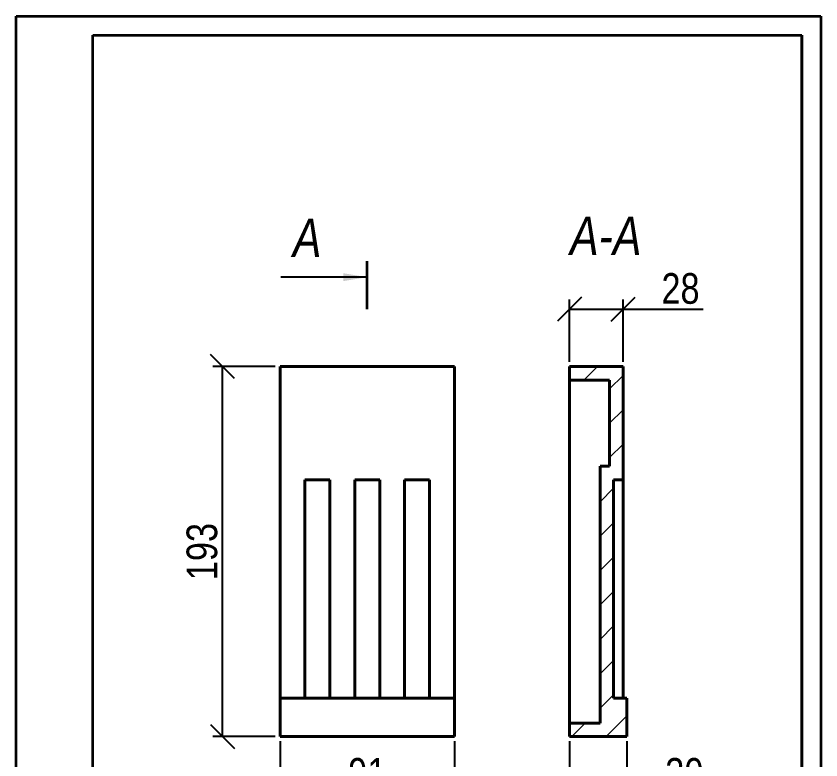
# Model space of a CAD drawing. Header units: millimetres. Extents: x 0 to 420, y 0 to 594.
# Drawn here: x 0 to 420, y 205.9 to 594 of the extents above; entities that cross this region are included whole.
import ezdxf

# ---------------------------------------------------------------- set-up
doc = ezdxf.new("R2010")
doc.units = ezdxf.units.MM
doc.layers.get('0').update_dxf_attribs({"lineweight": 35})
doc.layers.add('архио', color=252, linetype='Continuous', lineweight=40)
doc.layers.add('Размеры', color=5, linetype='Continuous', lineweight=9)
doc.styles.get("Standard").update_dxf_attribs({"font": 'ARIALI.TTF', "width": 0.8})
doc.styles.add('Размер', font='ARIAL.TTF', dxfattribs={"width": 0.8})
doc.dimstyles.new('M 1-1_h36_(M 1-2)', dxfattribs={"dimscale": 0.5, "dimtxt": 32, "dimasz": 25, "dimexe": 10, "dimexo": 5, "dimgap": 5, "dimtad": 1, "dimdec": 0, "dimtxsty": 'Размер', "dimblk": 'OBLIQUE', "dimcen": 2.5, "dimadec": 0, "dimazin": 0, "dimtfac": 1, "dimtdec": 0, "dimtmove": 0, "dimatfit": 3, "dimfxl": 0, "dimarcsym": 0})

# ---------------------------------------------------------------- blocks, each defined once
blk = doc.blocks.new('A$C49AA496E')
for p, q in [((0, 0), (0, 297)), ((0, 297), (210, 297)), ((210, 297), (210, 0)), ((20, 5), (20, 292)), ((20, 292), (205, 292)), ((205, 292), (205, 5))]:
    blk.add_line(p, q)
blk = doc.blocks.new('_Oblique')
at = {"color": 0, "linetype": 'ByBlock', "lineweight": -2}
blk.add_line((-0.5, -0.5), (0.5, 0.5), dxfattribs=at)
blk = doc.blocks.new('*D3')
at = {"layer": 'Defpoints', "color": 0}
for p in [(137.74, 218.13), (228.74, 218.13), (228.74, 188.13)]:
    blk.add_point(p, dxfattribs=at)
at = {"layer": 'Размеры', "color": 0, "lineweight": -2}
for p, q in [((137.74, 215.63), (137.74, 183.13)), ((228.74, 215.63), (228.74, 183.13)), ((137.74, 188.13), (228.74, 188.13))]:
    blk.add_line(p, q, dxfattribs=at)
at = {"layer": 'Размеры', "color": 0, "lineweight": -2, "xscale": 12.5, "yscale": 12.5, "zscale": 12.5, "rotation": 180}
blk.add_blockref('_Oblique', (137.74, 188.13), dxfattribs=at)
at = {"layer": 'Размеры', "color": 0, "lineweight": -2, "xscale": 12.5, "yscale": 12.5, "zscale": 12.5}
blk.add_blockref('_Oblique', (228.74, 188.13), dxfattribs=at)
at = {"layer": 'Размеры', "color": 0, "insert": (183.24, 198.8), "char_height": 16, "attachment_point": 5, "style": 'Размер'}
blk.add_mtext('91', dxfattribs=at)
blk = doc.blocks.new('*D4')
at = {"layer": 'Defpoints', "color": 0}
for p in [(107.74, 411.13), (137.74, 411.13), (137.74, 218.13)]:
    blk.add_point(p, dxfattribs=at)
at = {"layer": 'Размеры', "color": 0, "lineweight": -2}
for p, q in [((135.24, 411.13), (102.74, 411.13)), ((107.74, 218.13), (107.74, 411.13)), ((135.24, 218.13), (102.74, 218.13))]:
    blk.add_line(p, q, dxfattribs=at)
at = {"layer": 'Размеры', "color": 0, "lineweight": -2, "xscale": 12.5, "yscale": 12.5, "zscale": 12.5}
for p, rotation in [((107.74, 411.13), 90), ((107.74, 218.13), 270)]:
    blk.add_blockref('_Oblique', p, dxfattribs=dict(at, rotation=rotation))
at = {"layer": 'Размеры', "color": 0, "insert": (97.06, 314.63), "char_height": 16, "attachment_point": 5, "rotation": 90, "style": 'Размер'}
blk.add_mtext('193', dxfattribs=at)
blk = doc.blocks.new('*D5')
at = {"layer": 'Defpoints', "color": 0}
for p in [(316.74, 441.13), (288.74, 411.13), (316.74, 411.13)]:
    blk.add_point(p, dxfattribs=at)
at = {"layer": 'Размеры', "color": 0, "lineweight": -2}
for p, q in [((288.74, 413.63), (288.74, 446.13)), ((316.74, 413.63), (316.74, 446.13)), ((288.74, 441.13), (316.74, 441.13)), ((316.74, 441.13), (358.53, 441.13))]:
    blk.add_line(p, q, dxfattribs=at)
at = {"layer": 'Размеры', "color": 0, "lineweight": -2, "xscale": 12.5, "yscale": 12.5, "zscale": 12.5, "rotation": 180}
blk.add_blockref('_Oblique', (288.74, 441.13), dxfattribs=at)
at = {"layer": 'Размеры', "color": 0, "lineweight": -2, "xscale": 12.5, "yscale": 12.5, "zscale": 12.5}
blk.add_blockref('_Oblique', (316.74, 441.13), dxfattribs=at)
at = {"layer": 'Размеры', "color": 0, "insert": (346.74, 451.8), "char_height": 16, "attachment_point": 5, "style": 'Размер'}
blk.add_mtext('28', dxfattribs=at)
blk = doc.blocks.new('*D6')
at = {"layer": 'Defpoints', "color": 0}
for p in [(288.74, 218.13), (318.74, 218.13), (318.74, 188.13)]:
    blk.add_point(p, dxfattribs=at)
at = {"layer": 'Размеры', "color": 0, "lineweight": -2}
for p, q in [((288.74, 215.63), (288.74, 183.13)), ((318.74, 215.63), (318.74, 183.13)), ((288.74, 188.13), (318.74, 188.13)), ((318.74, 188.13), (360.38, 188.13))]:
    blk.add_line(p, q, dxfattribs=at)
at = {"layer": 'Размеры', "color": 0, "lineweight": -2, "xscale": 12.5, "yscale": 12.5, "zscale": 12.5, "rotation": 180}
blk.add_blockref('_Oblique', (288.74, 188.13), dxfattribs=at)
at = {"layer": 'Размеры', "color": 0, "lineweight": -2, "xscale": 12.5, "yscale": 12.5, "zscale": 12.5}
blk.add_blockref('_Oblique', (318.74, 188.13), dxfattribs=at)
at = {"layer": 'Размеры', "color": 0, "insert": (348.74, 198.8), "char_height": 16, "attachment_point": 5, "style": 'Размер'}
blk.add_mtext('30', dxfattribs=at)

msp = doc.modelspace()

# ---------------------------------------------------------------- hatches: boundary and pattern name
at = {"layer": 'Размеры', "ltscale": 100}
h = msp.add_hatch(dxfattribs=at)
h.set_pattern_fill('ANSI31', color=256, scale=4, style=0)
h.paths.add_polyline_path([(316.74, 411.13), (288.74, 411.13), (288.74, 404.13), (309.74, 404.13), (309.74, 359.13), (304.74, 359.13), (304.74, 225.13), (288.74, 225.13), (288.74, 218.13), (318.74, 218.13), (318.74, 238.13), (311.74, 238.13), (311.74, 352.13), (316.74, 352.13)])

# ---------------------------------------------------------------- linework, layer by layer
msp.add_line((183.24, 441.13), (183.24, 466.13))
msp.add_lwpolyline([(410, 40), (410, 584)])
msp.add_lwpolyline([(410, 40), (410, 584)])
at = {"layer": 'архио'}
for p, q in [((137.74, 411.13), (228.74, 411.13)), ((137.74, 238.13), (137.74, 411.13)), ((228.74, 238.13), (228.74, 411.13)), ((288.74, 411.13), (288.74, 404.13)), ((316.74, 411.13), (288.74, 411.13)), ((316.74, 352.13), (316.74, 411.13)), ((288.74, 225.13), (288.74, 404.13)), ((288.74, 404.13), (309.74, 404.13)), ((309.74, 404.13), (309.74, 359.13)), ((304.74, 359.13), (304.74, 225.13)), ((309.74, 359.13), (304.74, 359.13)), ((150.74, 352.13), (150.74, 238.13)), ((163.74, 352.13), (150.74, 352.13)), ((163.74, 238.13), (163.74, 352.13)), ((176.74, 352.13), (189.74, 352.13)), ((176.74, 352.13), (176.74, 238.13)), ((189.74, 352.13), (189.74, 238.13)), ((202.74, 352.13), (215.74, 352.13)), ((202.74, 238.13), (202.74, 352.13)), ((215.74, 352.13), (215.74, 238.13)), ((311.74, 352.13), (316.74, 352.13)), ((311.74, 238.13), (311.74, 352.13)), ((316.74, 352.13), (316.74, 238.13)), ((228.74, 238.13), (137.74, 238.13)), ((137.74, 218.13), (137.74, 238.13)), ((228.74, 218.13), (228.74, 238.13)), ((318.74, 238.13), (311.74, 238.13)), ((318.74, 218.13), (318.74, 238.13)), ((288.74, 225.13), (288.74, 218.13)), ((304.74, 225.13), (288.74, 225.13)), ((228.74, 218.13), (137.74, 218.13)), ((288.74, 218.13), (318.74, 218.13))]:
    msp.add_line(p, q, dxfattribs=at)

# ---------------------------------------------------------------- block references
at = {"xscale": 2, "yscale": 2, "zscale": 2}
msp.add_blockref('A$C49AA496E', (0, 0), dxfattribs=at)

# ---------------------------------------------------------------- texts
at = {"width": 0.8}
for s, p in [('А', (144.44, 468.35)), ('А-А', (289.09, 469.43))]:
    msp.add_text(s, height=20, dxfattribs=at).set_placement(p)

# ---------------------------------------------------------------- dimensions: what is measured, and where the dimension line sits
at = {"layer": 'Размеры'}
for base, p1, p2, picture, middle in [((316.74, 441.13), (288.74, 411.13), (316.74, 411.13), '*D5', (346.74, 441.13)), ((318.74, 188.13), (288.74, 218.13), (318.74, 218.13), '*D6', (348.74, 188.13))]:
    dim = msp.add_linear_dim(base=base, p1=p1, p2=p2, dimstyle='M 1-1_h36_(M 1-2)', dxfattribs=at)
    dim.commit()
    dim.dimension.update_dxf_attribs({"geometry": picture, "text_midpoint": middle, "dimtype": 160})
dim = msp.add_linear_dim(base=(107.74, 411.13), p1=(137.74, 218.13), p2=(137.74, 411.13), angle=90, dimstyle='M 1-1_h36_(M 1-2)', dxfattribs=at)
dim.commit()
dim.dimension.update_dxf_attribs({"geometry": '*D4', "text_midpoint": (97.06, 314.63)})
dim = msp.add_linear_dim(base=(228.74, 188.13), p1=(137.74, 218.13), p2=(228.74, 218.13), dimstyle='M 1-1_h36_(M 1-2)', dxfattribs=at)
dim.commit()
dim.dimension.update_dxf_attribs({"geometry": '*D3', "text_midpoint": (183.24, 198.8)})

# ---------------------------------------------------------------- leaders
msp.add_leader([(183.24, 457.79), (138.24, 457.79)], dimstyle='M 1-1_h36_(M 1-2)')

doc.saveas('drawing.dxf')
